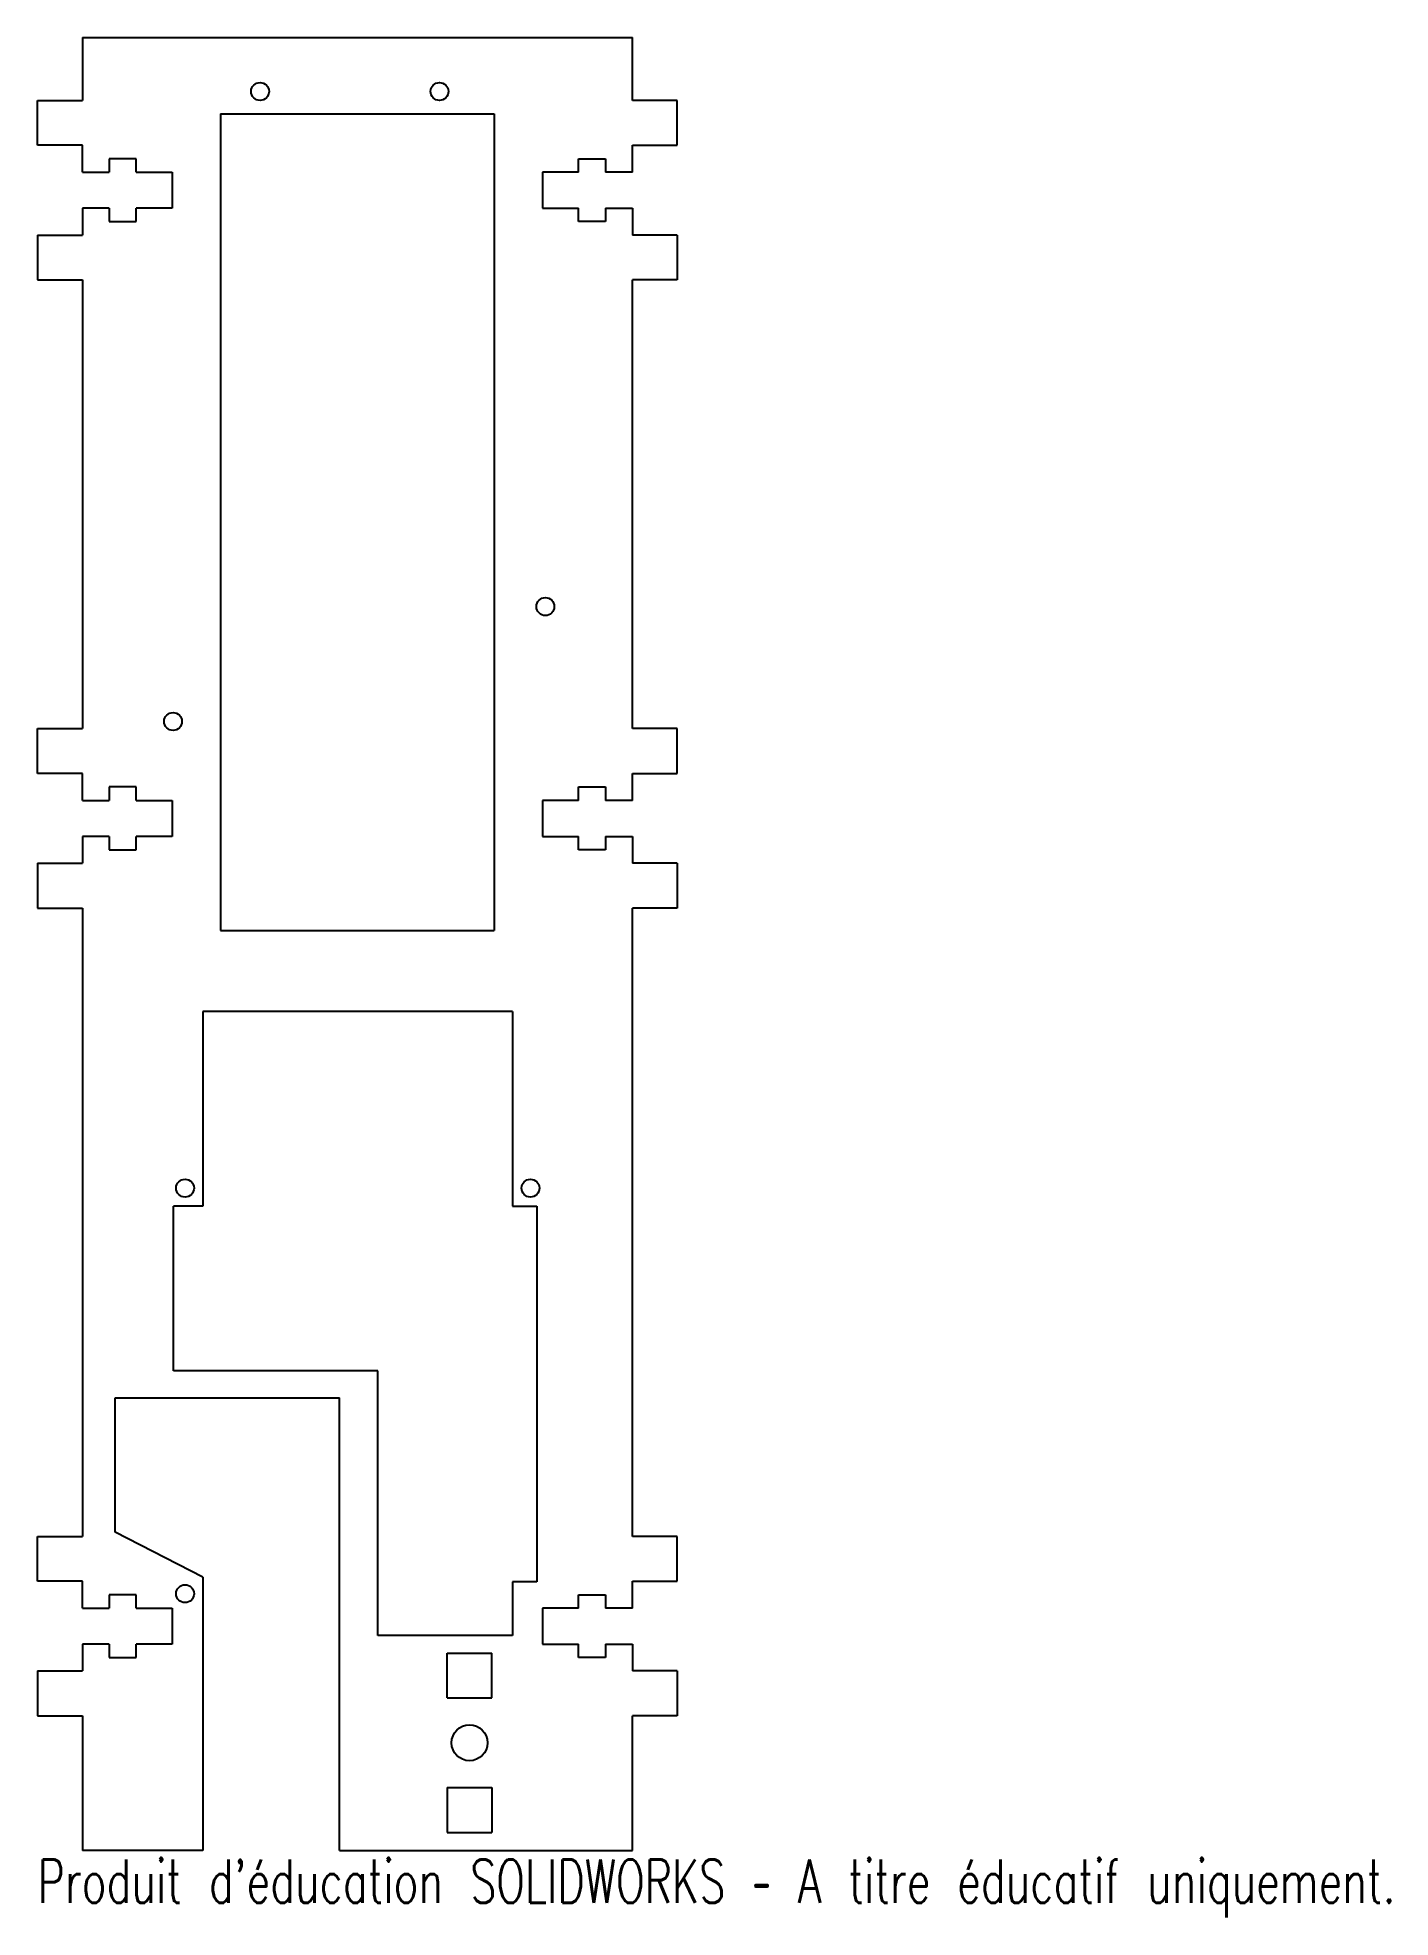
# Model space of a CAD drawing. Header units: millimetres. Extents: x -36 to 115, y -74 to 136.
import ezdxf

# ---------------------------------------------------------------- set-up
doc = ezdxf.new("R2010")
doc.units = ezdxf.units.MM
doc.styles.add('SLDTEXTSTYLE0', font='TXT', dxfattribs={"width": 0.7, "bigfont": 'bigfont'})

msp = doc.modelspace()

# ---------------------------------------------------------------- linework, layer by layer
at = {"color": 7, "linetype": 'Continuous', "lineweight": 25}
for p, q in [((-30.6, 135.64), (30.7, 135.64)), ((-30.6, 135.64), (-30.6, 128.64)), ((30.7, 128.64), (30.7, 135.64)), ((-35.6, 128.64), (-30.6, 128.64)), ((-35.6, 123.64), (-35.6, 128.64)), ((35.7, 128.64), (30.7, 128.64)), ((35.7, 123.64), (35.7, 128.64)), ((-15.2, 127.14), (15.3, 127.14)), ((-15.2, 127.14), (-15.2, 36.14)), ((15.3, 127.14), (15.3, 36.14)), ((-30.6, 123.64), (-35.6, 123.64)), ((-30.6, 120.64), (-30.6, 123.64)), ((30.7, 120.64), (30.7, 123.64)), ((30.7, 123.64), (35.7, 123.64)), ((-27.6, 122.14), (-27.6, 120.64)), ((-24.6, 122.14), (-27.6, 122.14)), ((-24.6, 120.64), (-24.6, 122.14)), ((24.7, 120.64), (24.7, 122.14)), ((24.7, 122.14), (27.7, 122.14)), ((27.7, 122.14), (27.7, 120.64)), ((-30.6, 120.64), (-27.6, 120.64)), ((-24.6, 120.64), (-20.6, 120.64)), ((-20.6, 120.64), (-20.6, 116.64)), ((20.7, 120.64), (20.7, 116.64)), ((24.7, 120.64), (20.7, 120.64)), ((30.7, 120.64), (27.7, 120.64)), ((-27.6, 116.64), (-30.6, 116.64)), ((-30.6, 116.64), (-30.6, 113.64)), ((-27.6, 116.64), (-27.6, 115.14)), ((-20.6, 116.64), (-24.6, 116.64)), ((-24.6, 115.14), (-24.6, 116.64)), ((20.7, 116.64), (24.7, 116.64)), ((24.7, 115.14), (24.7, 116.64)), ((27.7, 116.64), (30.7, 116.64)), ((27.7, 116.64), (27.7, 115.14)), ((30.7, 116.64), (30.7, 113.64)), ((-35.6, 113.64), (-30.6, 113.64)), ((-35.6, 113.64), (-35.6, 108.64)), ((-27.6, 115.14), (-24.6, 115.14)), ((27.7, 115.14), (24.7, 115.14)), ((35.7, 113.64), (30.7, 113.64)), ((35.7, 113.64), (35.7, 108.64)), ((-35.6, 108.64), (-30.6, 108.64)), ((-30.6, 108.64), (-30.6, 58.64)), ((30.7, 58.64), (30.7, 108.64)), ((35.7, 108.64), (30.7, 108.64)), ((-35.6, 58.64), (-30.6, 58.64)), ((-35.6, 53.64), (-35.6, 58.64)), ((35.7, 58.64), (30.7, 58.64)), ((35.7, 53.64), (35.7, 58.64)), ((-30.6, 53.64), (-35.6, 53.64)), ((-30.6, 50.64), (-30.6, 53.64)), ((30.7, 50.64), (30.7, 53.64)), ((30.7, 53.64), (35.7, 53.64)), ((-30.6, 50.64), (-27.6, 50.64)), ((-27.6, 52.14), (-27.6, 50.64)), ((-24.6, 52.14), (-27.6, 52.14)), ((-24.6, 50.64), (-24.6, 52.14)), ((-24.6, 50.64), (-20.6, 50.64)), ((-20.6, 50.64), (-20.6, 46.64)), ((20.7, 50.64), (20.7, 46.64)), ((24.7, 50.64), (20.7, 50.64)), ((24.7, 50.64), (24.7, 52.14)), ((24.7, 52.14), (27.7, 52.14)), ((27.7, 52.14), (27.7, 50.64)), ((30.7, 50.64), (27.7, 50.64)), ((-27.6, 46.64), (-30.6, 46.64)), ((-30.6, 46.64), (-30.6, 43.64)), ((-27.6, 46.64), (-27.6, 45.14)), ((-20.6, 46.64), (-24.6, 46.64)), ((-24.6, 45.14), (-24.6, 46.64)), ((20.7, 46.64), (24.7, 46.64)), ((24.7, 45.14), (24.7, 46.64)), ((27.7, 46.64), (30.7, 46.64)), ((27.7, 46.64), (27.7, 45.14)), ((30.7, 46.64), (30.7, 43.64)), ((-27.6, 45.14), (-24.6, 45.14)), ((27.7, 45.14), (24.7, 45.14)), ((-35.6, 43.64), (-30.6, 43.64)), ((-35.6, 43.64), (-35.6, 38.64)), ((35.7, 43.64), (30.7, 43.64)), ((35.7, 43.64), (35.7, 38.64)), ((-35.6, 38.64), (-30.6, 38.64)), ((-30.6, 38.64), (-30.6, -31.36)), ((30.7, -31.36), (30.7, 38.64)), ((35.7, 38.64), (30.7, 38.64)), ((-15.2, 36.14), (15.3, 36.14)), ((-17.16, 27.14), (-17.16, 5.44)), ((17.34, 27.14), (-17.16, 27.14)), ((17.34, 27.14), (17.34, 5.44)), ((-20.44, -12.91), (-20.44, 5.44)), ((-17.16, 5.44), (-20.44, 5.44)), ((17.34, 5.44), (20.06, 5.44)), ((20.06, 5.44), (20.06, -36.42)), ((2.32, -12.91), (-20.44, -12.91)), ((2.32, -42.42), (2.32, -12.91)), ((-26.94, -30.91), (-26.94, -15.91)), ((-26.94, -15.91), (-1.94, -15.91)), ((-1.94, -66.36), (-1.94, -15.91)), ((-35.6, -31.36), (-30.6, -31.36)), ((-35.6, -36.36), (-35.6, -31.36)), ((-17.16, -35.91), (-26.94, -30.91)), ((35.7, -31.36), (30.7, -31.36)), ((35.7, -36.36), (35.7, -31.36)), ((-30.6, -36.36), (-35.6, -36.36)), ((-30.6, -39.36), (-30.6, -36.36)), ((-17.16, -35.91), (-17.16, -66.36)), ((20.06, -36.42), (17.34, -36.42)), ((17.34, -36.42), (17.34, -42.42)), ((30.7, -39.36), (30.7, -36.36)), ((30.7, -36.36), (35.7, -36.36)), ((-30.6, -39.36), (-27.6, -39.36)), ((-27.6, -37.86), (-27.6, -39.36)), ((-24.6, -37.86), (-27.6, -37.86)), ((-24.6, -39.36), (-24.6, -37.86)), ((-24.6, -39.36), (-20.6, -39.36)), ((-20.6, -39.36), (-20.6, -43.36)), ((20.7, -39.36), (20.7, -43.36)), ((24.7, -39.36), (20.7, -39.36)), ((24.7, -39.36), (24.7, -37.86)), ((24.7, -37.86), (27.7, -37.86)), ((27.7, -37.86), (27.7, -39.36)), ((30.7, -39.36), (27.7, -39.36)), ((-27.6, -43.36), (-30.6, -43.36)), ((-30.6, -43.36), (-30.6, -46.36)), ((-27.6, -43.36), (-27.6, -44.86)), ((-20.6, -43.36), (-24.6, -43.36)), ((-24.6, -44.86), (-24.6, -43.36)), ((17.34, -42.42), (2.32, -42.42)), ((20.7, -43.36), (24.7, -43.36)), ((24.7, -44.86), (24.7, -43.36)), ((27.7, -43.36), (30.7, -43.36)), ((27.7, -43.36), (27.7, -44.86)), ((30.7, -43.36), (30.7, -46.36)), ((-27.6, -44.86), (-24.6, -44.86)), ((10.05, -49.36), (10.05, -44.36)), ((10.05, -44.36), (15.05, -44.36)), ((15.05, -49.36), (15.05, -44.36)), ((27.7, -44.86), (24.7, -44.86)), ((-35.6, -46.36), (-30.6, -46.36)), ((-35.6, -46.36), (-35.6, -51.36)), ((35.7, -46.36), (30.7, -46.36)), ((35.7, -46.36), (35.7, -51.36)), ((10.05, -49.36), (15.05, -49.36)), ((-35.6, -51.36), (-30.6, -51.36)), ((-30.6, -51.36), (-30.6, -66.36)), ((30.7, -66.36), (30.7, -51.36)), ((35.7, -51.36), (30.7, -51.36)), ((10.05, -59.36), (10.05, -64.36)), ((10.05, -59.36), (15.05, -59.36)), ((15.05, -59.36), (15.05, -64.36)), ((10.05, -64.36), (15.05, -64.36)), ((-17.16, -66.36), (-30.6, -66.36)), ((-1.94, -66.36), (30.7, -66.36))]:
    msp.add_line(p, q, dxfattribs=at)
for centre, radius in [((-10.8, 129.64), 1), ((9.2, 129.64), 1), ((21, 72.24), 1), ((-20.5, 59.44), 1), ((-19.16, 7.44), 1), ((19.34, 7.44), 1), ((-19.16, -37.75), 1), ((12.55, -54.36), 2)]:
    msp.add_circle(centre, radius, dxfattribs=at)

# ---------------------------------------------------------------- texts
at = {"color": 7, "linetype": 'Continuous', "insert": (-35.6, -67.38), "char_height": 4.8336, "attachment_point": 1, "style": 'SLDTEXTSTYLE0'}
msp.add_mtext("Produit d'éducation SOLIDWORKS – A titre éducatif uniquement.", dxfattribs=at)

doc.saveas('drawing.dxf')
